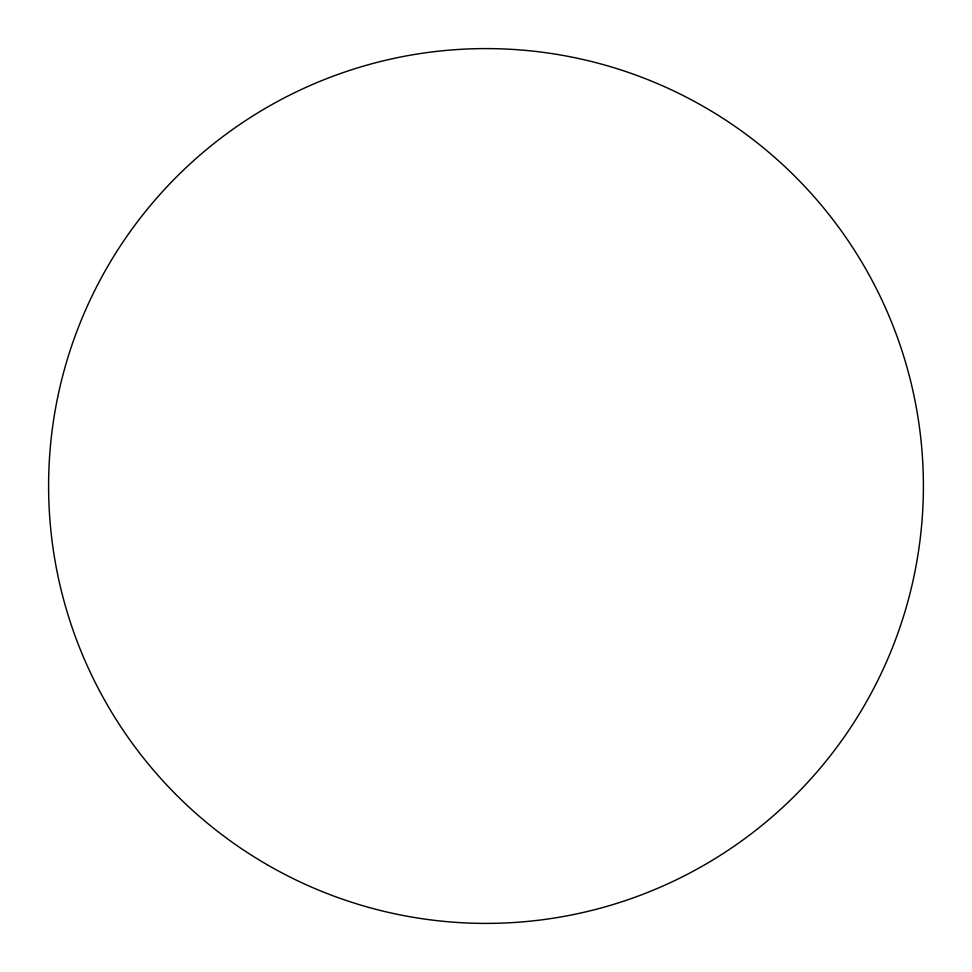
<?xml version="1.0" encoding="UTF-8"?>
<svg xmlns="http://www.w3.org/2000/svg" width="972" height="972" viewBox="0 0 972 972"><rect width="100%" height="100%" fill="white"/><g stroke="black" fill="none" stroke-linecap="round" stroke-linejoin="round"><path stroke-width="1.46" d="M267.3 864.801A437.4 437.4 0 0 0 923.4 486A437.4 437.4 0 0 0 267.3 107.199A437.4 437.4 0 0 0 267.3 864.801"/></g></svg>
